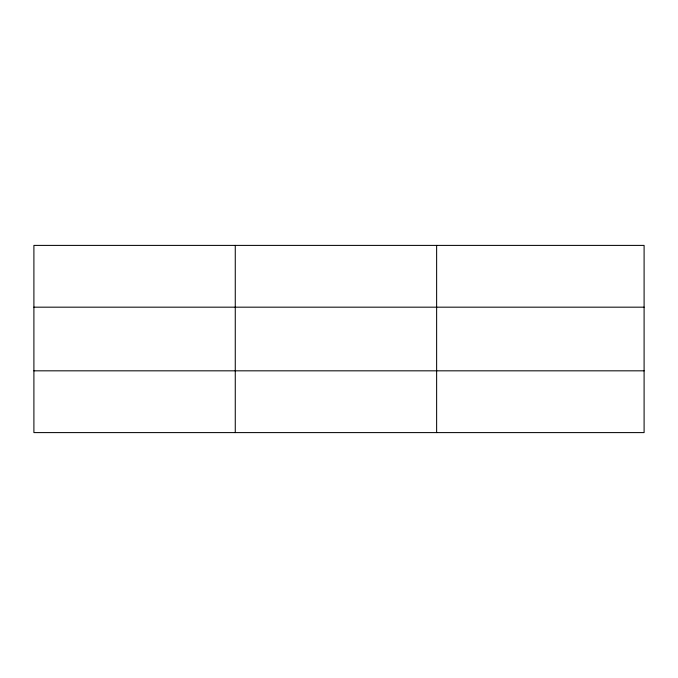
<?xml version="1.0" encoding="UTF-8"?>
<svg xmlns="http://www.w3.org/2000/svg" width="678" height="678" viewBox="0 0 678 678"><rect width="100%" height="100%" fill="white"/><g stroke="black" fill="none" stroke-linecap="round" stroke-linejoin="round"><path stroke-width="1.02" d="M235.266 432.598L235.266 245.402M436.632 432.598L436.632 245.402M644.1 370.824L644.1 432.598L33.9 432.598L33.9 245.402L644.1 245.402L644.1 370.824L33.9 370.824M33.9 307.176L644.1 307.176"/></g></svg>
